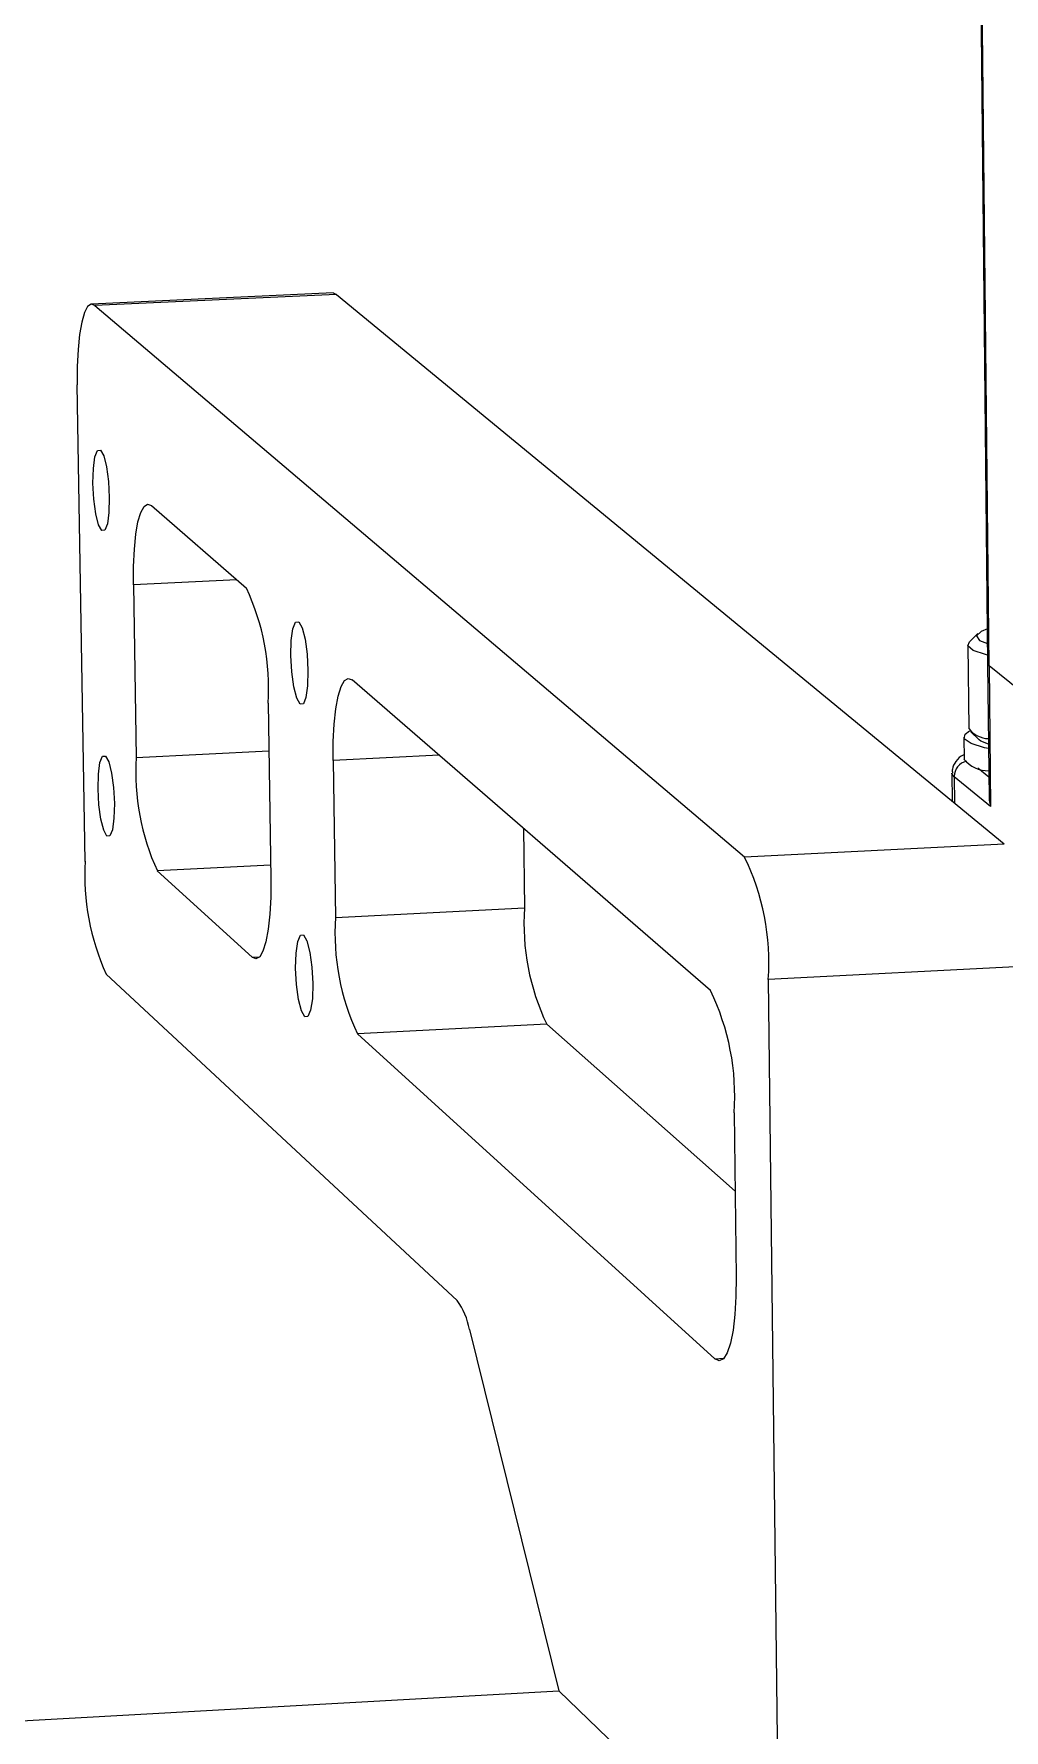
# Model space of a CAD drawing. Header units: millimetres. Extents: x 0 to 279, y 0 to 216.
# Drawn here: x 224 to 230.9, y 181.83 to 193.89 of the extents above; entities that cross this region are included whole.
import ezdxf

# ---------------------------------------------------------------- set-up
doc = ezdxf.new("R2010")
doc.units = ezdxf.units.MM

msp = doc.modelspace()

# ---------------------------------------------------------------- linework, layer by layer
at = {"color": 7, "linetype": 'Continuous', "lineweight": 25}
for p, q in [((230.704, 197.018), (230.783, 189.414)), ((226.128, 192.051), (224.41, 191.971)), ((226.153, 192.041), (224.434, 191.961)), ((226.128, 192.051), (226.153, 192.041)), ((226.153, 192.041), (230.9, 188.135)), ((224.434, 191.961), (229.053, 188.042)), ((224.364, 188.01), (224.308, 191.398)), ((224.835, 190.539), (225.511, 189.953)), ((224.707, 189.977), (224.727, 188.749)), ((230.713, 189.629), (230.653, 189.57)), ((230.643, 189.548), (230.649, 188.954)), ((230.783, 189.414), (230.793, 188.458)), ((231.945, 188.472), (230.793, 189.399)), ((230.793, 189.399), (230.803, 188.401)), ((228.811, 187.092), (226.264, 189.3)), ((225.665, 189.135), (225.684, 187.889)), ((230.613, 188.893), (230.615, 188.736)), ((230.66, 188.933), (230.722, 188.875)), ((226.128, 188.728), (226.145, 187.612)), ((230.529, 188.638), (230.531, 188.438)), ((230.803, 188.401), (230.545, 188.612)), ((227.482, 188.244), (227.49, 187.68)), ((229.053, 188.042), (230.9, 188.135)), ((224.877, 187.942), (225.552, 187.328)), ((226.145, 187.612), (227.49, 187.68)), ((224.513, 187.208), (227.009, 184.888)), ((231.073, 187.265), (229.223, 187.17)), ((229.223, 187.17), (229.301, 180.603)), ((227.648, 186.852), (226.301, 186.783)), ((228.987, 185.664), (227.648, 186.852)), ((228.843, 184.473), (226.301, 186.783)), ((228.98, 186.223), (228.994, 185.056)), ((227.097, 184.681), (227.734, 182.113)), ((214.85, 181.395), (227.734, 182.113)), ((227.734, 182.113), (229.301, 180.603))]:
    msp.add_line(p, q, dxfattribs=at)
at = {"color": 8, "linetype": 'Continuous', "lineweight": 25}
for p, q in [((230.793, 189.399), (230.713, 197.022)), ((225.443, 190.012), (224.707, 189.977)), ((224.727, 188.749), (225.67, 188.796)), ((226.881, 188.765), (226.128, 188.728)), ((230.545, 188.612), (230.547, 188.425)), ((230.792, 188.609), (230.714, 188.672)), ((225.683, 187.983), (224.877, 187.942)), ((225.552, 187.328), (225.606, 187.331)), ((228.843, 184.473), (228.907, 184.477))]:
    msp.add_line(p, q, dxfattribs=at)
at = {"color": 7, "linetype": 'Continuous', "lineweight": 25, "flags": 128}
for points in [[(224.434, 191.961), (224.408, 191.971), (224.382, 191.954), (224.36, 191.911), (224.34, 191.844), (224.325, 191.756), (224.314, 191.649), (224.308, 191.528), (224.308, 191.398)], [(224.42, 190.698), (224.423, 190.803), (224.434, 190.885), (224.451, 190.931), (224.473, 190.933), (224.496, 190.892), (224.515, 190.814), (224.53, 190.71), (224.536, 190.597), (224.533, 190.491), (224.522, 190.41), (224.504, 190.364), (224.483, 190.362), (224.46, 190.403), (224.44, 190.481), (224.426, 190.585), (224.42, 190.698)], [(224.707, 189.977), (224.708, 190.107), (224.714, 190.229), (224.724, 190.335), (224.74, 190.424), (224.76, 190.491), (224.783, 190.533), (224.808, 190.549), (224.835, 190.539)], [(225.828, 189.473), (225.83, 189.58), (225.842, 189.664), (225.861, 189.71), (225.884, 189.712), (225.907, 189.67), (225.928, 189.589), (225.943, 189.483), (225.949, 189.367), (225.946, 189.259), (225.934, 189.175), (225.916, 189.129), (225.893, 189.127), (225.869, 189.17), (225.848, 189.25), (225.834, 189.357), (225.828, 189.473)], [(230.783, 189.477), (230.767, 189.481), (230.679, 189.51), (230.643, 189.543), (230.653, 189.57)], [(230.781, 189.662), (230.736, 189.644), (230.704, 189.613), (230.726, 189.581), (230.782, 189.558)], [(230.793, 189.399), (230.784, 189.412), (230.783, 189.414)], [(230.783, 189.414), (230.784, 189.412), (230.793, 189.399)], [(226.128, 188.728), (226.129, 188.862), (226.135, 188.986), (226.147, 189.095), (226.163, 189.185), (226.184, 189.253), (226.209, 189.295), (226.236, 189.311), (226.264, 189.3)], [(230.79, 188.812), (230.761, 188.817), (230.665, 188.847), (230.617, 188.88), (230.623, 188.914), (230.655, 188.937)], [(230.789, 188.842), (230.734, 188.865), (230.722, 188.875)], [(224.456, 188.526), (224.458, 188.631), (224.469, 188.712), (224.487, 188.757), (224.509, 188.759), (224.532, 188.717), (224.551, 188.638), (224.565, 188.534), (224.572, 188.421), (224.569, 188.316), (224.558, 188.235), (224.54, 188.191), (224.518, 188.189), (224.496, 188.231), (224.476, 188.31), (224.462, 188.413), (224.456, 188.526)], [(225.684, 187.889), (225.684, 187.756), (225.677, 187.634), (225.666, 187.527), (225.65, 187.438), (225.629, 187.372), (225.606, 187.331), (225.579, 187.316), (225.552, 187.328)], [(225.861, 187.251), (225.864, 187.358), (225.876, 187.441), (225.895, 187.486), (225.918, 187.487), (225.941, 187.444), (225.962, 187.363), (225.976, 187.257), (225.983, 187.141), (225.98, 187.033), (225.968, 186.951), (225.949, 186.906), (225.926, 186.905), (225.903, 186.948), (225.882, 187.029), (225.868, 187.135), (225.861, 187.251)], [(228.994, 185.056), (228.993, 184.917), (228.985, 184.788), (228.972, 184.676), (228.953, 184.584), (228.93, 184.515), (228.904, 184.473), (228.874, 184.459), (228.843, 184.473)]]:
    msp.add_lwpolyline(points, dxfattribs=at)
at = {"color": 8, "linetype": 'Continuous', "lineweight": 25, "flags": 128}
msp.add_lwpolyline([(230.545, 188.612), (230.529, 188.635), (230.529, 188.638)], dxfattribs=at)
at = {"color": 7, "linetype": 'Continuous', "lineweight": 25}
for centre, radius, start, end in [((224.018, 189.248), 1.651, 356.0655, 25.2591), ((230.791, 189.059), 0.176, 216.3749, 269.4338), ((226.39, 188.641), 1.666, 176.2795, 204.806), ((230.79, 188.883), 0.229, 219.9162, 270.239), ((226.035, 187.905), 1.673, 176.3731, 204.5942), ((227.541, 187.295), 1.686, 355.7663, 26.3089), ((229.132, 187.565), 1.647, 176.0164, 205.674), ((227.826, 187.5), 1.685, 176.1833, 205.1868), ((227.288, 186.345), 1.696, 355.8613, 26.1134), ((226.627, 184.605), 0.476, 9.2633, 36.6309)]:
    msp.add_arc(centre, radius, start, end, dxfattribs=at)
at = {"color": 8, "linetype": 'Continuous', "lineweight": 25}
msp.add_arc((230.657, 188.613), 0.112, 102.8725, 180.3905, dxfattribs=at)
at = {"color": 7, "linetype": 'Continuous', "lineweight": 25}
for points, knots in [([(230.615, 188.767), (230.613, 188.766), (230.59, 188.758), (230.561, 188.73), (230.529, 188.678), (230.532, 188.647), (230.533, 188.638)], [0, 0, 0, 0, 0.043134, 0.506381, 0.85594, 1, 1, 1, 1]), ([(230.794, 188.458), (230.794, 188.453), (230.794, 188.441), (230.797, 188.422), (230.801, 188.408), (230.803, 188.401), (230.803, 188.401)], [0, 0, 0, 0, 0.266648, 0.624472, 0.984077, 1, 1, 1, 1])]:
    msp.add_open_spline(points, degree=3, knots=knots, dxfattribs=at)

doc.saveas('drawing.dxf')
